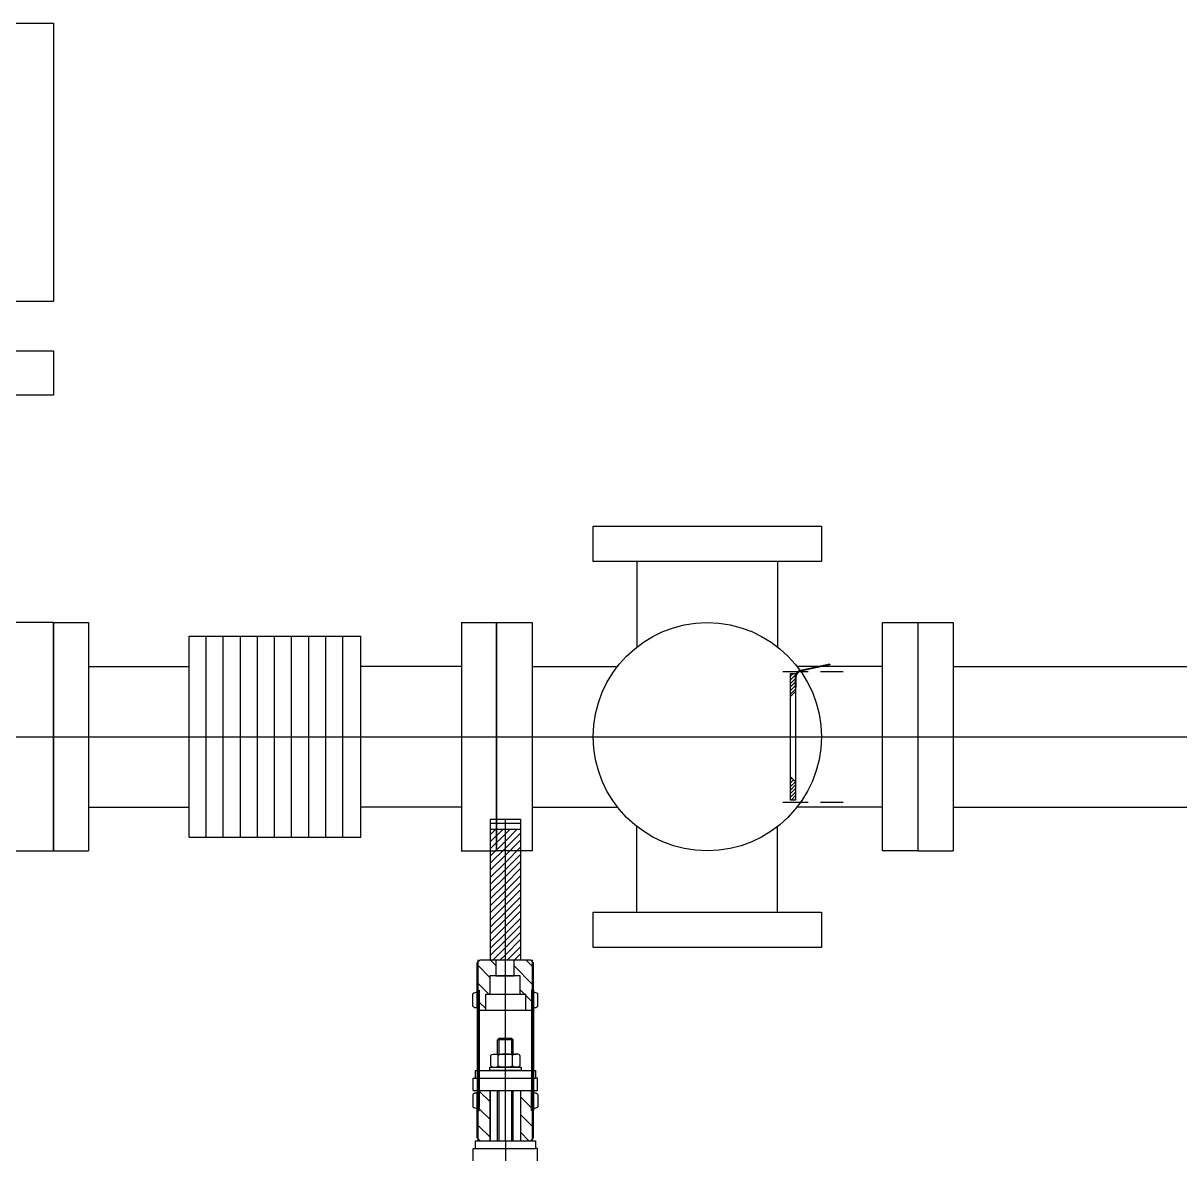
# Model space of a CAD drawing. Extents: x -50 to 48714, y -13211 to 6743.
# Drawn here: x 24694 to 25270, y -7977 to -7412 of the extents above; entities that cross this region are included whole.
import ezdxf

# ---------------------------------------------------------------- set-up
doc = ezdxf.new("R2010")
doc.units = 0
doc.header["$LTSCALE"] = 50
for name, pattern in [('GESTRICHELT', [0.75, 0.5, -0.25]), ('GESTRICHELT2', [0.375, 0.25, -0.125]), ('MITTE', [2, 1.25, -0.25, 0.25, -0.25]), ('MITTE2', [1.125, 0.75, -0.125, 0.125, -0.125]), ('MITTEX2', [101.6, 63.5, -12.7, 12.7, -12.7])]:
    doc.linetypes.add(name, pattern=pattern)
doc.layers.get('0').update_dxf_attribs({"linetype": 'CONTINUOUS'})
for name, color, linetype in [('DÜNN', 1, 'CONTINUOUS'), ('MITTE2', 5, 'MITTE2'), ('MITTEX2', 5, 'MITTEX2'), ('SCHRAFF', 4, 'CONTINUOUS'), ('SCHRAFFUR', 4, 'CONTINUOUS'), ('VERDECKT', 8, 'GESTRICHELT2'), ('VERDECKT2', 7, 'GESTRICHELT2')]:
    doc.layers.add(name, color=color, linetype=linetype)

# ---------------------------------------------------------------- blocks, each defined once
blk = doc.blocks.new('V_DN63_S')
for p, q in [((21.5, 170), (21.5, -26.07)), ((48.5, 170), (21.5, 170)), ((48.5, -57), (48.5, 170)), ((0, 56.75), (21.5, 56.75)), ((0, -56.75), (0, 56.75)), ((21.5, 56.75), (21.5, -57)), ((48.5, 56.75), (48.5, -56.75)), ((70, 56.75), (48.5, 56.75)), ((70, -56.75), (70, 56.75)), ((21.5, -56.75), (0, -56.75)), ((21.5, -57), (48.5, -57)), ((48.5, -56.75), (70, -56.75))]:
    blk.add_line(p, q)
for points in [[(0, 355), (70, 355), (70, 216.54), (0, 216.54)], [(21.5, 216.54), (48.5, 216.54), (48.5, 192), (21.5, 192)], [(0, 192), (70, 192), (70, 170), (0, 170)]]:
    blk.add_lwpolyline(points, close=True)
blk = doc.blocks.new('F_CF63')
for p, q in [((-0.1, 56.75), (17.5, 56.75)), ((0, 56.75), (0, -56.75)), ((17.5, 56.75), (17.5, -56.75)), ((-0.1, -56.75), (17.5, -56.75))]:
    blk.add_line(p, q)
blk = doc.blocks.new('CF63_220')
for p, q in [((67.5, 50), (153, 50)), ((67.5, -50), (67.5, 50)), ((76, -50), (76, 50)), ((84.5, -50), (84.5, 50)), ((93, -50), (93, 50)), ((101.5, -50), (101.5, 50)), ((110, -50), (110, 50)), ((118.5, -50), (118.5, 50)), ((127, -50), (127, 50)), ((135.5, -50), (135.5, 50)), ((144, -50), (144, 50)), ((153, -50), (153, 50)), ((17.5, 35), (67.5, 35)), ((203, 35), (153, 35)), ((17.5, -35), (67.5, -35)), ((203, -35), (153, -35)), ((67.5, -50), (153, -50))]:
    blk.add_line(p, q)
for p in [(0, 0), (203, 0)]:
    blk.add_blockref('F_CF63', p)
blk = doc.blocks.new('K63_6_210')
for p, q in [((69.8, 87.2), (69.8, 44.67)), ((139.8, 87.2), (139.8, 44.67)), ((17.6, 35), (60.13, 35)), ((192, 35), (149.47, 35)), ((17.6, -35), (60.13, -35)), ((192, -35), (149.47, -35)), ((69.8, -87.2), (69.8, -44.67)), ((139.8, -87.2), (139.8, -44.67))]:
    blk.add_line(p, q)
for points in [[(48.05, 87.2), (48.05, 104.8), (161.55, 104.8), (161.55, 87.2)], [(0, 56.75), (17.6, 56.75), (17.6, -56.75), (0, -56.75)], [(192, 56.75), (209.6, 56.75), (209.6, -56.75), (192, -56.75)], [(48.05, -104.8), (48.05, -87.2), (161.55, -87.2), (161.55, -104.8)]]:
    blk.add_lwpolyline(points, close=True)
blk.add_circle((104.8, 0), 56.75)
blk = doc.blocks.new('*X159')
at = {"color": 0, "ltscale": 5}
for p, q in [((1610.16, 2589.51), (1616.48, 2595.82)), ((1610.16, 2593.04), (1612.94, 2595.82)), ((1617.66, 2589.94), (1623.55, 2595.82)), ((1617.66, 2593.47), (1620.01, 2595.82)), ((1610.16, 2585.97), (1617.66, 2593.47)), ((1610.16, 2582.44), (1617.66, 2589.94)), ((1617.66, 2586.4), (1625.16, 2593.9)), ((1617.66, 2582.87), (1625.16, 2590.37)), ((1610.16, 2578.9), (1617.66, 2586.4)), ((1617.66, 2579.33), (1625.16, 2586.83)), ((1610.16, 2575.37), (1617.66, 2582.87)), ((1610.16, 2571.83), (1617.66, 2579.33)), ((1617.66, 2575.79), (1625.16, 2583.29)), ((1617.66, 2572.26), (1625.16, 2579.76)), ((1610.16, 2568.29), (1617.66, 2575.79)), ((1617.66, 2568.72), (1625.16, 2576.22)), ((1617.66, 2565.19), (1625.16, 2572.69)), ((1610.16, 2564.76), (1617.66, 2572.26)), ((1610.16, 2561.22), (1617.66, 2568.72)), ((1617.66, 2561.65), (1625.16, 2569.15)), ((1610.16, 2557.69), (1617.66, 2565.19)), ((1610.16, 2554.15), (1617.66, 2561.65)), ((1617.66, 2558.12), (1625.16, 2565.62)), ((1617.66, 2554.58), (1625.16, 2562.08)), ((1610.16, 2550.62), (1617.66, 2558.12)), ((1617.66, 2551.05), (1625.16, 2558.55)), ((1610.16, 2547.08), (1617.66, 2554.58)), ((1610.16, 2543.55), (1617.66, 2551.05)), ((1617.66, 2547.51), (1625.16, 2555.01)), ((1617.66, 2543.97), (1625.16, 2551.47)), ((1610.16, 2540.01), (1617.66, 2547.51)), ((1610.16, 2536.47), (1617.66, 2543.97)), ((1617.66, 2540.44), (1625.16, 2547.94)), ((1617.66, 2536.9), (1625.16, 2544.4)), ((1610.16, 2532.94), (1617.66, 2540.44)), ((1617.66, 2533.37), (1625.16, 2540.87)), ((1611.58, 2530.82), (1617.66, 2536.9)), ((1615.12, 2530.82), (1617.66, 2533.37)), ((1618.65, 2530.82), (1625.16, 2537.33)), ((1622.19, 2530.82), (1625.16, 2533.8))]:
    blk.add_line(p, q, dxfattribs=at)
blk = doc.blocks.new('*X161')
at = {"color": 0, "ltscale": 5}
for p, q in [((-1212.99, 2455.12), (-1212.32, 2455.8)), ((-1212.39, 2453.96), (-1210.55, 2455.8)), ((-1209.45, 2455.14), (-1208.88, 2455.7)), ((-1199.38, 2454.6), (-1198.28, 2455.7)), ((-1197.61, 2454.6), (-1196.41, 2455.8)), ((-1195.84, 2454.6), (-1194.99, 2455.44)), ((-1210.02, 2454.56), (-1209.59, 2454.99)), ((-1212.99, 2451.59), (-1212.42, 2452.16)), ((-1199.94, 2450.5), (-1198.84, 2451.6)), ((-1198.17, 2450.5), (-1197.07, 2451.6)), ((-1196.51, 2450.4), (-1195.31, 2451.6)), ((-1212.42, 2450.4), (-1211.25, 2451.56)), ((-1210.65, 2450.4), (-1209.59, 2451.45)), ((-1208.78, 2450.5), (-1208.14, 2451.14))]:
    blk.add_line(p, q, dxfattribs=at)
blk = doc.blocks.new('SRS63_L_S')
at = {"ltscale": 5}
for p, q in [((-7.83, 1369), (-7.83, 1299)), ((-7.83, 1369), (7.17, 1369)), ((-7.83, 1367), (7.17, 1367)), ((-7.83, 1364), (7.17, 1364)), ((7.17, 1369), (7.17, 1299)), ((-12.83, 1299), (-14.33, 1297.5)), ((-14.33, 1275.5), (-14.33, 1297.5)), ((-12.83, 1299), (12.17, 1299)), ((-7.83, 1299), (7.17, 1299)), ((12.17, 1299), (13.67, 1297.5)), ((13.67, 1275.5), (13.67, 1297.5)), ((-14.33, 1283.98), (-13.33, 1283.98)), ((-14.33, 1283.98), (-14.33, 1224.02)), ((-13.33, 1283.98), (-13.33, 1274)), ((-13.33, 1283.98), (-13.33, 1224.02)), ((12.67, 1283.98), (12.67, 1224.02)), ((12.67, 1283.98), (12.67, 1274)), ((13.67, 1283.98), (12.67, 1283.98)), ((13.67, 1283.98), (13.67, 1224.02)), ((-10.14, 1274), (-10.14, 1282)), ((-10.14, 1282), (9.86, 1282)), ((9.86, 1274), (9.86, 1282)), ((-13.33, 1274), (12.67, 1274)), ((-3.45, 1259.94), (-4.24, 1259.16)), ((3.58, 1259.16), (-4.24, 1259.16)), ((2.8, 1259.94), (-3.45, 1259.94)), ((2.8, 1259.94), (3.58, 1259.16)), ((-7.56, 1246.34), (-7.56, 1251.34)), ((-5.75, 1252.12), (5.09, 1252.12)), ((-3.94, 1246.34), (-3.94, 1251.34)), ((3.28, 1246.34), (3.28, 1251.34)), ((6.9, 1251.34), (6.9, 1246.34)), ((-15.33, 1244), (-14.33, 1244)), ((-15.33, 1244), (-15.33, 1240.2)), ((-13.33, 1244), (12.67, 1244)), ((-5.75, 1245.56), (5.09, 1245.56)), ((13.67, 1244), (14.67, 1244)), ((14.67, 1244), (14.67, 1240.2)), ((-15.33, 1240.2), (-14.33, 1240.2)), ((-13.33, 1240.2), (12.67, 1240.2)), ((13.67, 1240.2), (14.67, 1240.2)), ((-16.33, 1234), (-14.33, 1234)), ((-14.33, 1210.5), (-14.33, 1232.5)), ((-13.33, 1224.02), (-13.33, 1234)), ((-13.33, 1234), (12.67, 1234)), ((12.67, 1224.02), (12.67, 1234)), ((13.67, 1234), (15.67, 1234)), ((-14.33, 1224.02), (-13.33, 1224.02)), ((13.67, 1224.02), (12.67, 1224.02)), ((13.67, 1210.5), (13.67, 1224.02)), ((-15.33, 1209), (14.67, 1209)), ((-15.33, 1209), (-15.33, 1205.2)), ((-12.83, 1209), (-14.33, 1210.5)), ((-12.83, 1209), (12.17, 1209)), ((12.17, 1209), (13.67, 1210.5)), ((14.67, 1209), (14.67, 1205.2)), ((-15.33, 1205.2), (14.67, 1205.2))]:
    blk.add_line(p, q, dxfattribs=at)
at = {"color": 7, "linetype": 'CONTINUOUS', "ltscale": 5}
for p, q in [((-16.53, 1275.9), (-16.53, 1282.1)), ((15.87, 1275.9), (15.87, 1282.1)), ((-16.53, 1232.1), (-16.53, 1225.9)), ((15.87, 1232.1), (15.87, 1225.9))]:
    blk.add_line(p, q, dxfattribs=at)
at = {"linetype": 'CONTINUOUS', "ltscale": 5}
for p, q in [((-4.24, 1252.12), (-4.24, 1259.16)), ((3.58, 1252.12), (3.58, 1259.16)), ((-7.83, 1234), (-7.83, 1209)), ((-7.83, 1209), (-7.83, 1234)), ((-4.24, 1209), (-4.24, 1234)), ((3.58, 1209), (3.58, 1234)), ((7.17, 1234), (7.17, 1209))]:
    blk.add_line(p, q, dxfattribs=at)
for points in [[(-5.02, 1299), (-5.02, 1291)], [(3.98, 1291), (3.98, 1299)], [(-7.83, 1225), (-7.83, 1234), (7.17, 1234), (7.17, 1225)]]:
    blk.add_lwpolyline(points, dxfattribs=at)
blk.add_lwpolyline([(-8.02, 1291), (-8.02, 1282), (6.98, 1282), (6.98, 1291)], close=True, dxfattribs=at)
at = {"ltscale": 5}
blk.add_lwpolyline([(7.48, 1245.56), (7.48, 1244), (-8.14, 1244), (-8.14, 1245.56)], close=True, dxfattribs=at)
for points in [[(-16.33, 1234), (-16.33, 1240.2), (-15.33, 1240.2)], [(15.67, 1234), (15.67, 1240.2), (14.67, 1240.2)], [(-16.33, 1199), (-16.33, 1205.2), (-15.33, 1205.2)], [(15.67, 1199), (15.67, 1205.2), (14.67, 1205.2)]]:
    blk.add_lwpolyline(points, dxfattribs=at)
at = {"color": 7, "linetype": 'CONTINUOUS', "ltscale": 5}
for centre, start, end in [((-14.33, 1279), 90, 125.37654), ((13.67, 1279), 54.62346, 90), ((-14.33, 1279), 234.62346, 270), ((13.67, 1279), 270, 305.37654), ((-14.33, 1229), 90, 125.37654), ((13.67, 1229), 54.62346, 90), ((-14.33, 1229), 234.62346, 270), ((13.67, 1229), 270, 305.37654)]:
    blk.add_arc(centre, 3.8, start, end, dxfattribs=at)
at = {"ltscale": 5, "extrusion": (0, 0, -1)}
for centre, major_axis, ratio in [((-5.75, 1251.34), (1.81, 0), 0.432432), ((-0.33, 1246.34), (-3.61, 0), 0.216216), ((5.09, 1246.34), (-1.81, 0), 0.432432)]:
    blk.add_ellipse(centre, major_axis=major_axis, ratio=ratio, start_param=3.141593, end_param=6.283185, dxfattribs=at)
at = {"ltscale": 5}
for centre, major_axis, ratio in [((-0.33, 1251.34), (-3.61, 0), 0.216216), ((5.09, 1251.34), (-1.81, 0), 0.432432), ((-5.75, 1246.34), (1.81, 0), 0.432432)]:
    blk.add_ellipse(centre, major_axis=major_axis, ratio=ratio, start_param=-3.141593, end_param=0, dxfattribs=at)
at = {"layer": 'DÜNN', "linetype": 'CONTINUOUS', "ltscale": 5}
for p, q in [((-3.45, 1252.12), (-3.45, 1259.94)), ((2.8, 1252.12), (2.8, 1259.94)), ((-3.45, 1209), (-3.45, 1234)), ((2.8, 1209), (2.8, 1234))]:
    blk.add_line(p, q, dxfattribs=at)
at = {"layer": 'MITTE2', "linetype": 'MITTE', "ltscale": 5}
for p, q in [((-0.33, 1299), (-0.33, 1369)), ((-13.83, 1209), (-13.83, 1299)), ((-0.33, 1209), (-0.33, 1299)), ((13.17, 1209), (13.17, 1299)), ((-0.33, 1209), (-0.33, 1199))]:
    blk.add_line(p, q, dxfattribs=at)
at = {"layer": 'VERDECKT', "linetype": 'GESTRICHELT', "ltscale": 5}
blk.add_lwpolyline([(-5.02, 1299), (-5.02, 1291), (3.98, 1291), (3.98, 1299)], dxfattribs=at)
at = {"layer": 'SCHRAFFUR', "ltscale": 5}
blk.add_blockref('*X159', (-1617.99, -1231.82), dxfattribs=at)
at = {"layer": 'SCHRAFFUR', "ltscale": 5, "xscale": 5, "yscale": 5, "zscale": 5, "rotation": 270}
blk.add_blockref('*X161', (-12265.81, -4765.97), dxfattribs=at)
blk = doc.blocks.new('RB63_40')
at = {"layer": 'SCHRAFF'}
h = blk.add_hatch(dxfattribs=at)
h.set_pattern_fill('ANSI31', color=256, scale=10, style=0)
h.set_pattern_definition([(45, (-16220.0527, -12447.6118), (-0.88388348, 0.88388348), [])])
h.paths.add_polyline_path([(2.5, 31.5), (0, 31.5), (0, 20), (2.5, 22.5)])
h.paths.add_polyline_path([(0, -31.5), (2.5, -31.5), (2.5, -22.5), (0, -20)])
for p, q in [((19.53, 36.09), (4.87, 32.93)), ((19.6, 35.75), (4.94, 32.59)), ((19.53, 36.09), (19.6, 35.75)), ((0, 31.5), (2.5, 31.5)), ((0, -31.5), (0, 31.5)), ((2.5, 31.5), (2.5, -31.5)), ((2.5, 24.5), (2.5, 30)), ((2.85, 24.5), (2.85, 30)), ((2.85, 24.5), (2.5, 24.5)), ((0, 20), (2.5, 22.5)), ((0, -20), (2.5, -22.5)), ((2.5, -31.5), (0, -31.5))]:
    blk.add_line(p, q)
for radius in [3, 2.65]:
    blk.add_arc((5.5, 30), radius, 102.1654, 180)
at = {"layer": 'MITTE2'}
blk.add_line((-7.72, 0), (11.56, 0), dxfattribs=at)
at = {"layer": 'VERDECKT2'}
for p, q in [((-3.83, 32.5), (26.1, 32.5)), ((-3.83, -32.5), (26.1, -32.5))]:
    blk.add_line(p, q, dxfattribs=at)

msp = doc.modelspace()

# ---------------------------------------------------------------- linework, layer by layer
for p, q in [((25157.1, -7732.09), (25488.5, -7732.09)), ((25157.1, -7802.09), (25488.5, -7802.09))]:
    msp.add_line(p, q)
at = {"layer": 'MITTEX2'}
msp.add_line((24250, -7767.09), (26000, -7767.09), dxfattribs=at)

# ---------------------------------------------------------------- block references
for name, p in [('V_DN63_S', (24639.5, -7767.09)), ('K63_6_210', (24930, -7767.09)), ('CF63_220', (24709.5, -7767.09)), ('F_CF63', (25139.6, -7767.09)), ('RB63_40', (25076.24, -7767.09)), ('SRS63_L_S', (24934.69, -9177.09))]:
    msp.add_blockref(name, p)

doc.saveas('drawing.dxf')
